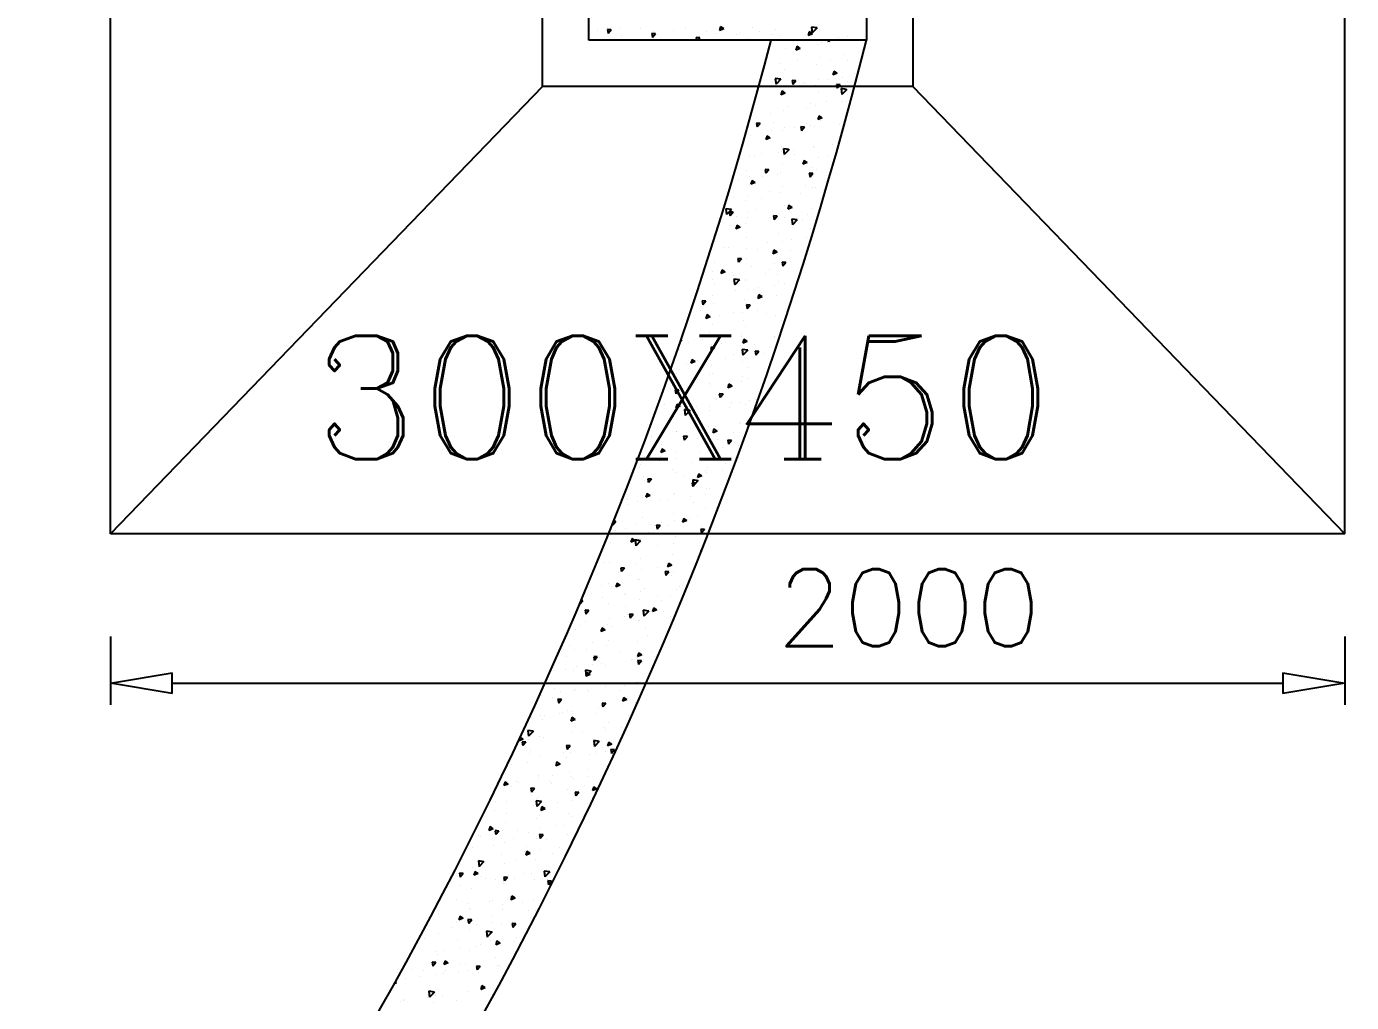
# Model space of a CAD drawing. Header units: millimetres. Extents: x 331487 to 517269, y 198509 to 399936.
# Drawn here: x 441368 to 443515, y 309709 to 311291 of the extents above; entities that cross this region are included whole.
import ezdxf

# ---------------------------------------------------------------- set-up
doc = ezdxf.new("R2010")
doc.units = ezdxf.units.MM
doc.header["$MEASUREMENT"] = 0
doc.layers.add('COLUMN', color=6, linetype='Continuous')
doc.layers.add('FOOTING', color=5, linetype='Continuous')
doc.styles.add('RC', font='romanc.shx', dxfattribs={"height": 200})
doc.styles.add('RO', font='romans.shx', dxfattribs={"height": 125})

# ---------------------------------------------------------------- blocks, each defined once
blk = doc.blocks.new('_ClosedBlank')
at = {"color": 0, "linetype": 'ByBlock', "lineweight": -2}
for p, q in [((-1, 0.167), (0, 0)), ((-1, 0.167), (-1, -0.167)), ((0, 0), (-1, -0.167))]:
    blk.add_line(p, q, dxfattribs=at)

msp = doc.modelspace()

# ---------------------------------------------------------------- linework, layer by layer
at = {"layer": 'COLUMN'}
for p, q in [((442279.3, 311268.5), (442279.3, 311568.5)), ((442729.3, 311568.5), (442729.3, 311268.5)), ((442729.3, 311268.5), (442279.3, 311268.5))]:
    msp.add_line(p, q, dxfattribs=at)
at = {"layer": 'COLUMN', "color": 2, "linetype": 'Continuous'}
for p, q in [((442293, 311283.7), (442293, 311283.7)), ((442309.6, 311288.9), (442309.6, 311288.9)), ((442315.6, 311285.1), (442309.7, 311285.6)), ((442309.7, 311285.6), (442310.8, 311279.3)), ((442315.6, 311285.1), (442310.8, 311279.3)), ((442330.9, 311288.6), (442330.9, 311288.6)), ((442363, 311286.7), (442363, 311286.7)), ((442387.4, 311278.8), (442381.4, 311279.3)), ((442381.4, 311279.3), (442382.5, 311273.1)), ((442387.4, 311278.8), (442382.5, 311273.1)), ((442384.8, 311282.8), (442384.8, 311282.8)), ((442416.4, 311284.4), (442416.4, 311284.4)), ((442435.3, 311289.2), (442435.3, 311289.2)), ((442469.8, 311282.2), (442469.8, 311282.2)), ((442485.9, 311278.6), (442485.9, 311278.6)), ((442492.9, 311290), (442490.9, 311284)), ((442497.9, 311286.7), (442490.9, 311284)), ((442497.9, 311286.7), (442492.9, 311290)), ((442518.8, 311277.4), (442518.8, 311277.4)), ((442523.2, 311279.9), (442523.2, 311279.9)), ((442544.3, 311288.6), (442544.3, 311288.6)), ((442556.7, 311282.4), (442556.7, 311282.4)), ((442576.6, 311277.7), (442576.6, 311277.7)), ((442581.7, 311285.7), (442581.7, 311285.7)), ((442587.9, 311276.9), (442587.9, 311276.9)), ((442636.6, 311282), (442634.6, 311276)), ((442641.6, 311278.6), (442634.6, 311276)), ((442641.6, 311278.6), (442636.6, 311282)), ((442639.3, 311283.9), (442639.3, 311283.9)), ((442640.3, 311289.8), (442641.4, 311280.3)), ((442649.2, 311288.4), (442640.3, 311289.8)), ((442649.2, 311288.4), (442641.4, 311280.3)), ((442332.9, 311275.3), (442332.9, 311275.3)), ((442427.6, 311268.6), (442427.6, 311268.6)), ((442453.1, 311273.1), (442453.9, 311268.5)), ((442459.1, 311272.5), (442453.1, 311273)), ((442459.1, 311272.5), (442455.7, 311268.5)), ((442455.7, 311269.1), (442455.7, 311269.1)), ((442537.4, 311270.5), (442537.4, 311270.5)), ((442591.9, 311267.6), (442591.9, 311267.6)), ((442597.3, 311254.3), (442597.3, 311254.3)), ((442597.7, 311254.6), (442597.7, 311254.6)), ((442617, 311258.7), (442615, 311252.6)), ((442622, 311255.3), (442615, 311252.6)), ((442622, 311255.3), (442617.1, 311258.7)), ((442629.9, 311275.4), (442629.9, 311275.4)), ((442649.7, 311262.1), (442649.7, 311262.1)), ((442655.7, 311264.3), (442655.7, 311264.3)), ((442667.4, 311268.5), (442667.9, 311265.8)), ((442670.2, 311268.5), (442667.9, 311265.8)), ((442683.3, 311273.2), (442683.3, 311273.2)), ((442699.1, 311273.7), (442699.1, 311273.7)), ((442700.2, 311268.5), (442700.2, 311268.5)), ((442617.9, 311237.7), (442617.9, 311237.7)), ((442653.8, 311239.8), (442653.8, 311239.8)), ((442671.3, 311235.5), (442671.3, 311235.5)), ((442691.7, 311244.8), (442691.7, 311244.8)), ((442699, 311235.2), (442699, 311235.2)), ((442716.7, 311248.1), (442716.7, 311248.1)), ((442565.6, 311228.2), (442565.6, 311228.2)), ((442590.7, 311231.5), (442590.7, 311231.5)), ((442596.5, 311221.3), (442596.5, 311221.3)), ((442648.5, 311228.8), (442648.5, 311228.8)), ((442676.7, 311218.4), (442674.7, 311212.4)), ((442681.7, 311215.1), (442674.7, 311212.4)), ((442681.7, 311215.1), (442676.7, 311218.4)), ((442709.8, 311214.7), (442709.8, 311214.7)), ((442564.3, 311192.1), (442564.3, 311192.1)), ((442577, 311200.3), (442577, 311200.3)), ((442581.6, 311206.5), (442582.7, 311197)), ((442590.5, 311205.2), (442581.6, 311206.5)), ((442590.6, 311205.3), (442582.8, 311197.1)), ((442593.2, 311194.7), (442593.2, 311194.7)), ((442614.9, 311202.6), (442608.9, 311203.1)), ((442608.9, 311203.1), (442610, 311196.9)), ((442614.9, 311202.6), (442610, 311196.9)), ((442627.5, 311200.4), (442627.5, 311200.4)), ((442630.3, 311198.1), (442630.3, 311198.1)), ((442647.3, 311195.5), (442647.3, 311195.5)), ((442651.5, 311204.7), (442651.5, 311204.7)), ((442665.4, 311205.4), (442665.4, 311205.4)), ((442686.6, 311196.3), (442680.6, 311196.9)), ((442680.6, 311196.8), (442681.8, 311190.6)), ((442686.6, 311196.3), (442681.8, 311190.6)), ((442683.7, 311195.8), (442683.7, 311195.8)), ((442688.3, 311190), (442689.4, 311180.5)), ((442697.2, 311188.6), (442688.3, 311190)), ((442690.4, 311208.7), (442690.4, 311208.7)), ((442697.8, 311201.9), (442697.8, 311201.9)), ((442592.7, 311186.2), (442590.7, 311180.1)), ((442597.7, 311182.8), (442590.7, 311180.1)), ((442597.7, 311182.8), (442592.7, 311186.2)), ((442595.3, 311188), (442595.3, 311188)), ((442598, 311186.9), (442598, 311186.9)), ((442651.4, 311184.6), (442651.4, 311184.6)), ((442664.1, 311169.2), (442664.1, 311169.2)), ((442697.3, 311188.7), (442689.5, 311180.6)), ((442689.7, 311169.7), (442689.7, 311169.7)), ((442696.5, 311168.6), (442696.5, 311168.6)), ((442704.8, 311182.4), (442704.8, 311182.4)), ((442542.8, 311147.7), (442542.8, 311147.7)), ((442573.1, 311149.7), (442573.1, 311149.7)), ((442594.1, 311154.7), (442594.1, 311154.7)), ((442601.2, 311160.9), (442601.2, 311160.9)), ((442631.4, 311159.7), (442631.4, 311159.7)), ((442639.1, 311165.9), (442639.1, 311165.9)), ((442646, 311162.2), (442646, 311162.2)), ((442557, 311133.7), (442551, 311134.2)), ((442551, 311134.2), (442552.2, 311127.9)), ((442557, 311133.7), (442552.2, 311127.9)), ((442578.6, 311135.8), (442578.6, 311135.8)), ((442597, 311127.7), (442597, 311127.7)), ((442612.8, 311126.5), (442612.8, 311126.5)), ((442622.7, 311127.9), (442623.9, 311121.6)), ((442628.7, 311127.4), (442622.8, 311127.9)), ((442628.7, 311127.4), (442623.9, 311121.6)), ((442632, 311133.5), (442632, 311133.5)), ((442637.8, 311129.8), (442637.8, 311129.8)), ((442644.8, 311128.9), (442644.8, 311128.9)), ((442652.4, 311145.9), (442650.4, 311139.9)), ((442657.4, 311142.6), (442650.4, 311139.9)), ((442657.4, 311142.6), (442652.4, 311145.9)), ((442655.4, 311137.7), (442655.4, 311137.7)), ((442685.3, 311131.3), (442685.3, 311131.3)), ((442538.7, 311117.7), (442538.7, 311117.7)), ((442541.5, 311114.4), (442541.5, 311114.4)), ((442568.4, 311113.7), (442566.4, 311107.6)), ((442573.4, 311110.3), (442566.4, 311107.6)), ((442573.4, 311110.3), (442568.4, 311113.7)), ((442574.9, 311121.5), (442574.9, 311121.5)), ((442592.9, 311121.4), (442592.9, 311121.4)), ((442537.6, 311098.4), (442537.6, 311098.4)), ((442558.7, 311085), (442558.7, 311085)), ((442586.5, 311087), (442586.5, 311087)), ((442591, 311096.1), (442591, 311096.1)), ((442591.7, 311088.1), (442591.7, 311088.1)), ((442594.8, 311092.6), (442595.9, 311083.1)), ((442603.7, 311091.2), (442594.8, 311092.6)), ((442603.8, 311091.3), (442596, 311083.2)), ((442611.5, 311090.3), (442611.5, 311090.3)), ((442612.1, 311082.7), (442612.1, 311082.7)), ((442643.6, 311095.6), (442643.6, 311095.6)), ((442644.4, 311093.9), (442644.4, 311093.9)), ((442674.6, 311098.7), (442674.6, 311098.7)), ((442540.3, 311081.1), (442540.3, 311081.1)), ((442548.6, 311082.1), (442548.6, 311082.1)), ((442592.9, 311068), (442592.9, 311068)), ((442628.1, 311073.4), (442626, 311067.4)), ((442633.1, 311070), (442626.1, 311067.4)), ((442633.1, 311070), (442628.1, 311073.4)), ((442642.4, 311062.3), (442642.4, 311062.3)), ((442651.2, 311078.1), (442651.2, 311078.1)), ((442665.4, 311080.5), (442665.4, 311080.5)), ((442522.3, 311042.6), (442522.3, 311042.6)), ((442534.6, 311058), (442534.6, 311058)), ((442539.1, 311047.8), (442539.1, 311047.8)), ((442544.1, 311041.1), (442542, 311035.1)), ((442549, 311037.8), (442544.1, 311041.1)), ((442560.1, 311047.6), (442560.1, 311047.6)), ((442570.9, 311058.4), (442564.9, 311059)), ((442564.9, 311059), (442566.1, 311052.7)), ((442570.9, 311058.4), (442566.1, 311052.7)), ((442585.2, 311050.9), (442585.2, 311050.9)), ((442590.4, 311054.8), (442590.4, 311054.8)), ((442642.6, 311052.2), (442636.6, 311052.7)), ((442636.6, 311052.7), (442637.8, 311046.4)), ((442642.6, 311052.2), (442637.8, 311046.4)), ((442648.3, 311059.2), (442648.3, 311059.2)), ((442539.2, 311033.9), (442539.2, 311033.9)), ((442549, 311037.8), (442542, 311035.1)), ((442572.8, 311023), (442572.8, 311023)), ((442589.2, 311021.5), (442589.2, 311021.5)), ((442592.6, 311031.6), (442592.6, 311031.6)), ((442622, 311019.8), (442622, 311019.8)), ((442631.1, 311033), (442631.1, 311033)), ((442641.2, 311029), (442641.2, 311029)), ((442646, 311029.4), (442646, 311029.4)), ((442659.9, 311024.8), (442659.9, 311024.8)), ((442514.5, 311013), (442514.5, 311013)), ((442533.8, 311008.2), (442533.8, 311008.2)), ((442537.9, 311014.5), (442537.9, 311014.5)), ((442558.9, 311011.5), (442558.9, 311011.5)), ((442596.7, 311001.1), (442596.7, 311001.1)), ((442603.7, 311000.9), (442601.7, 310994.8)), ((442608.7, 310997.5), (442601.7, 310994.8)), ((442608.7, 310997.5), (442603.7, 311000.9)), ((442655.1, 311011.1), (442655.1, 311011.1)), ((442498.2, 310996.5), (442498.2, 310996.5)), ((442501.4, 310995.2), (442502.5, 310985.7)), ((442510.3, 310993.8), (442501.4, 310995.2)), ((442510.3, 310993.9), (442502.6, 310985.8)), ((442507, 310990), (442508.2, 310983.7)), ((442513, 310989.5), (442507.1, 310990)), ((442513, 310989.5), (442508.2, 310983.8)), ((442519.3, 310983), (442519.3, 310983)), ((442536.7, 310981.2), (442536.7, 310981.2)), ((442538.4, 310991.1), (442538.4, 310991.1)), ((442551.6, 310994.2), (442551.6, 310994.2)), ((442572.7, 310980.8), (442572.7, 310980.8)), ((442584.8, 310983.2), (442578.8, 310983.7)), ((442578.8, 310983.7), (442579.9, 310977.5)), ((442584.8, 310983.2), (442579.9, 310977.5)), ((442588, 310988.3), (442588, 310988.3)), ((442595.7, 310980.3), (442595.7, 310980.3)), ((442605, 310992), (442605, 310992)), ((442608.1, 310978.6), (442609.2, 310969.1)), ((442617, 310977.2), (442608.1, 310978.6)), ((442617.1, 310977.3), (442609.3, 310969.2)), ((442626.1, 310978.5), (442626.1, 310978.5)), ((442633.6, 310985.3), (442633.6, 310985.3)), ((442640, 310995.7), (442640, 310995.7)), ((442507.5, 310968.7), (442507.5, 310968.7)), ((442519.7, 310968.6), (442517.7, 310962.6)), ((442524.7, 310965.3), (442517.7, 310962.6)), ((442524.7, 310965.3), (442519.7, 310968.6)), ((442532.6, 310972), (442532.6, 310972)), ((442586.8, 310955), (442586.8, 310955)), ((442638.7, 310962.5), (442638.7, 310962.5)), ((442484.9, 310941.5), (442484.9, 310941.5)), ((442506.3, 310932.6), (442506.3, 310932.6)), ((442535.5, 310947.9), (442535.5, 310947.9)), ((442569.4, 310940.9), (442569.4, 310940.9)), ((442592.6, 310941.4), (442592.6, 310941.4)), ((442607.3, 310945.9), (442607.3, 310945.9)), ((442632.3, 310949.2), (442632.3, 310949.2)), ((442476, 310921.4), (442476, 310921.4)), ((442481.2, 310929.3), (442481.2, 310929.3)), ((442499.8, 310931.9), (442499.8, 310931.9)), ((442526.9, 310914.3), (442520.9, 310914.8)), ((442520.9, 310914.8), (442522.1, 310908.5)), ((442526.9, 310914.3), (442522.1, 310908.5)), ((442534.2, 310914.6), (442534.2, 310914.6)), ((442534.3, 310931.4), (442534.3, 310931.4)), ((442553.2, 310929.7), (442553.2, 310929.7)), ((442579.4, 310928.4), (442577.4, 310922.3)), ((442584.4, 310925), (442577.4, 310922.3)), ((442584.4, 310925), (442579.4, 310928.4)), ((442585.6, 310921.7), (442585.6, 310921.7)), ((442606.6, 310927.4), (442606.6, 310927.4)), ((442479.9, 310893.1), (442479.9, 310893.1)), ((442483.7, 310908.2), (442483.7, 310908.2)), ((442495.4, 310896.1), (442493.4, 310890.1)), ((442500.4, 310892.8), (442493.4, 310890.1)), ((442500.4, 310892.8), (442495.4, 310896.1)), ((442512.2, 310892.3), (442512.2, 310892.3)), ((442543.1, 310901.4), (442543.1, 310901.4)), ((442565.6, 310890), (442565.6, 310890)), ((442572.5, 310896.4), (442572.5, 310896.4)), ((442581, 310906.4), (442581, 310906.4)), ((442592.6, 310908.5), (442593.8, 310902.2)), ((442598.6, 310908), (442592.7, 310908.5)), ((442598.6, 310908), (442593.8, 310902.3)), ((442606, 310909.7), (442606, 310909.7)), ((442479.9, 310881.1), (442479.9, 310881.1)), ((442482.5, 310874.9), (442482.5, 310874.9)), ((442514.2, 310886.4), (442514.2, 310886.4)), ((442514.6, 310881.2), (442515.7, 310871.7)), ((442523.5, 310879.8), (442514.6, 310881.2)), ((442523.6, 310879.9), (442515.8, 310871.8)), ((442533, 310881.3), (442533, 310881.3)), ((442533.3, 310878.8), (442533.3, 310878.8)), ((442579.7, 310870.3), (442579.7, 310870.3)), ((442584.4, 310888.4), (442584.4, 310888.4)), ((442586.7, 310876.6), (442586.7, 310876.6)), ((442596.4, 310874.5), (442596.4, 310874.5)), ((442619, 310887.8), (442619, 310887.8)), ((442453.6, 310853.7), (442453.6, 310853.7)), ((442479.8, 310854.4), (442479.8, 310854.4)), ((442516.8, 310862), (442516.8, 310862)), ((442531.8, 310848.1), (442531.8, 310848.1)), ((442538.1, 310864.4), (442538.1, 310864.4)), ((442555.1, 310855.9), (442553.1, 310849.8)), ((442560.1, 310852.5), (442553.1, 310849.8)), ((442554.7, 310867), (442554.7, 310867)), ((442560.1, 310852.5), (442555.1, 310855.9)), ((442583.2, 310855.1), (442583.2, 310855.1)), ((442460.5, 310830), (442460.5, 310830)), ((442469.1, 310845.3), (442463.1, 310845.9)), ((442463.1, 310845.8), (442464.2, 310839.6)), ((442469.1, 310845.3), (442464.2, 310839.6)), ((442481.3, 310841.7), (442481.3, 310841.7)), ((442513.8, 310827.7), (442513.8, 310827.7)), ((442528.4, 310827.5), (442528.4, 310827.5)), ((442540.8, 310839.1), (442534.8, 310839.6)), ((442534.8, 310839.6), (442536, 310833.3)), ((442540.8, 310839.1), (442536, 310833.3)), ((442553.4, 310830.8), (442553.4, 310830.8)), ((442567.2, 310825.5), (442567.2, 310825.5)), ((442471.1, 310823.6), (442469, 310817.6)), ((442476, 310820.2), (442469, 310817.6)), ((442476, 310820.2), (442471.1, 310823.6)), ((442480.1, 310808.4), (442480.1, 310808.4)), ((442490.5, 310822.6), (442490.5, 310822.6)), ((442530.6, 310814.8), (442530.6, 310814.8)), ((442534, 310804.8), (442534, 310804.8)), ((442581.9, 310821.8), (442581.9, 310821.8)), ((442592.3, 310814.8), (442592.3, 310814.8)), ((442429.3, 310782.5), (442428.6, 310782.6)), ((442430.1, 310782.5), (442429.3, 310781.7)), ((442430, 310782.4), (442429.3, 310782.5)), ((442464.2, 310783.1), (442464.2, 310783.1)), ((442472.9, 310790.3), (442472.9, 310790.3)), ((442475.7, 310794.8), (442475.7, 310794.8)), ((442502.1, 310788.1), (442502.1, 310788.1)), ((442526.3, 310788.1), (442526.3, 310788.1)), ((442527.1, 310791.4), (442527.1, 310791.4)), ((442530.7, 310783.3), (442528.7, 310777.3)), ((442535.7, 310780), (442530.8, 310783.3)), ((442579.6, 310785.8), (442579.6, 310785.8)), ((442580.7, 310788.5), (442580.7, 310788.5)), ((442590.2, 310799.7), (442590.2, 310799.7)), ((442426.9, 310767.6), (442426.9, 310767.6)), ((442429.3, 310781.7), (442427.7, 310779.9)), ((442440.6, 310779.2), (442440.6, 310779.2)), ((442476.9, 310770.6), (442478.1, 310764.4)), ((442482.9, 310770.1), (442477, 310770.6)), ((442482.9, 310770.1), (442478.1, 310764.4)), ((442478.9, 310775.1), (442478.9, 310775.1)), ((442494, 310776.9), (442494, 310776.9)), ((442527.9, 310767.2), (442529, 310757.7)), ((442536.8, 310765.9), (442527.9, 310767.2)), ((442535.7, 310780), (442528.7, 310777.3)), ((442536.9, 310766), (442529.1, 310757.8)), ((442529.4, 310781.5), (442529.4, 310781.5)), ((442547.3, 310774.7), (442547.3, 310774.7)), ((442554.7, 310763.8), (442548.7, 310764.4)), ((442548.7, 310764.4), (442549.8, 310758.1)), ((442554.7, 310763.8), (442549.8, 310758.1)), ((442572.2, 310769.8), (442572.2, 310769.8)), ((442437.9, 310743.7), (442437.9, 310743.7)), ((442446.7, 310751.1), (442444.7, 310745)), ((442451.7, 310747.7), (442444.7, 310745)), ((442451.7, 310747.7), (442446.7, 310751.1)), ((442455.6, 310749.8), (442455.6, 310749.8)), ((442475.8, 310748.7), (442475.8, 310748.7)), ((442477.7, 310741.8), (442477.7, 310741.8)), ((442500.8, 310752), (442500.8, 310752)), ((442513.9, 310759.8), (442513.9, 310759.8)), ((442528.2, 310748.2), (442528.2, 310748.2)), ((442563.9, 310760.3), (442563.9, 310760.3)), ((442421.1, 310728.1), (442421.1, 310728.1)), ((442421.2, 310717.8), (442421.2, 310717.8)), ((442425.7, 310734.3), (442425.7, 310734.3)), ((442474.5, 310725.8), (442474.5, 310725.8)), ((442479.5, 310727.8), (442479.5, 310727.8)), ((442527.9, 310723.6), (442527.9, 310723.6)), ((442537.6, 310720.8), (442537.6, 310720.8)), ((442537.8, 310737.8), (442537.8, 310737.8)), ((442411.6, 310704.2), (442411.6, 310704.2)), ((442425.1, 310701.2), (442419.1, 310701.7)), ((442419.1, 310701.7), (442420.3, 310695.4)), ((442425.1, 310701.2), (442420.3, 310695.4)), ((442424.5, 310701), (442424.5, 310701)), ((442449.4, 310709.2), (442449.4, 310709.2)), ((442474.5, 310712.5), (442474.5, 310712.5)), ((442476.4, 310708.5), (442476.4, 310708.5)), ((442506.4, 310710.8), (442504.4, 310704.8)), ((442511.4, 310707.5), (442504.4, 310704.8)), ((442511.4, 310707.5), (442506.4, 310710.8)), ((442526.9, 310714.9), (442526.9, 310714.9)), ((442401.2, 310677.2), (442401.2, 310677.2)), ((442422.4, 310678.6), (442420.4, 310672.5)), ((442427.4, 310675.2), (442420.4, 310672.5)), ((442427.4, 310675.2), (442422.4, 310678.6)), ((442433.5, 310688.4), (442433.5, 310688.4)), ((442454.6, 310675), (442454.6, 310675)), ((442475.2, 310675.2), (442475.2, 310675.2)), ((442486.9, 310686.2), (442486.9, 310686.2)), ((442496.8, 310694.9), (442490.8, 310695.4)), ((442490.8, 310695.4), (442492, 310689.1)), ((442496.8, 310694.9), (442492, 310689.1)), ((442511.3, 310681.4), (442511.3, 310681.4)), ((442525.7, 310681.6), (442525.7, 310681.6)), ((442533.7, 310678.1), (442533.7, 310678.1)), ((442540.3, 310683.9), (442540.3, 310683.9)), ((442549.2, 310686.4), (442549.2, 310686.4)), ((442417.1, 310658.1), (442417.1, 310658.1)), ((442423.1, 310669.8), (442423.1, 310669.8)), ((442423.3, 310667.7), (442423.3, 310667.7)), ((442434.4, 310669.8), (442435.5, 310660.3)), ((442443.3, 310668.4), (442434.4, 310669.8)), ((442443.4, 310668.5), (442435.6, 310660.4)), ((442448.2, 310673.1), (442448.2, 310673.1)), ((442475.4, 310668.1), (442475.4, 310668.1)), ((442508, 310672.7), (442508, 310672.7)), ((442541.1, 310653.3), (442541.3, 310651.5)), ((442541.9, 310653.1), (442541.1, 310653.3)), ((442421.9, 310633.6), (442421.9, 310633.6)), ((442422.1, 310634.4), (442422.1, 310634.4)), ((442474, 310641.9), (442474, 310641.9)), ((442482.1, 310638.3), (442480.1, 310632.3)), ((442487.1, 310635), (442480.1, 310632.3)), ((442487.1, 310635), (442482.1, 310638.3)), ((442485, 310642), (442485, 310642)), ((442513.6, 310633.1), (442513.6, 310633.1)), ((442522.9, 310646.9), (442522.9, 310646.9)), ((442524.5, 310648.3), (442524.5, 310648.3)), ((442381.7, 310626.1), (442381.7, 310626.1)), ((442396.8, 310630.3), (442396.8, 310630.3)), ((442396.9, 310613.1), (442396.9, 310613.1)), ((442439, 310626), (442433, 310626.5)), ((442433, 310626.5), (442434.1, 310620.2)), ((442439, 310626), (442434.1, 310620.2)), ((442435.1, 310623.9), (442435.1, 310623.9)), ((442455.3, 310623.1), (442455.3, 310623.1)), ((442488.5, 310621.6), (442488.5, 310621.6)), ((442510.7, 310619.7), (442504.7, 310620.2)), ((442504.7, 310620.2), (442505.9, 310613.9)), ((442510.7, 310619.7), (442505.9, 310613.9)), ((442521.6, 310610.8), (442521.6, 310610.8)), ((442523.3, 310615), (442523.3, 310615)), ((442369.5, 310594.1), (442369.5, 310594.1)), ((442370.5, 310590.9), (442370.5, 310590.9)), ((442395.6, 310594.2), (442395.6, 310594.2)), ((442398.1, 310606.1), (442396, 310600)), ((442403, 310602.7), (442396, 310600)), ((442403, 310602.7), (442398.1, 310606.1)), ((442420.8, 310601.1), (442420.8, 310601.1)), ((442420.9, 310591.2), (442420.9, 310591.2)), ((442458.7, 310602.5), (442458.7, 310602.5)), ((442472.8, 310608.6), (442472.8, 310608.6)), ((442479.2, 310601.2), (442479.2, 310601.2)), ((442496.6, 310607.5), (442496.6, 310607.5)), ((442361.8, 310575.3), (442361.8, 310575.3)), ((442362.6, 310581.2), (442362.6, 310581.2)), ((442394.1, 310586.5), (442394.1, 310586.5)), ((442415.2, 310573.1), (442415.2, 310573.1)), ((442419.6, 310567.8), (442419.6, 310567.8)), ((442447.5, 310584.2), (442447.5, 310584.2)), ((442468.6, 310570.8), (442468.6, 310570.8)), ((442470.3, 310568.1), (442470.3, 310568.1)), ((442471.6, 310575.3), (442471.6, 310575.3)), ((442495.3, 310571.4), (442495.3, 310571.4)), ((442500.9, 310582), (442500.9, 310582)), ((442368.3, 310560.8), (442368.3, 310560.8)), ((442369.2, 310554.8), (442369.2, 310554.8)), ((442381.1, 310557), (442375.1, 310557.5)), ((442375.1, 310557.5), (442376.3, 310551.3)), ((442381.1, 310557), (442376.3, 310551.3)), ((442432.4, 310563.1), (442432.4, 310563.1)), ((442452.8, 310550.7), (442446.8, 310551.3)), ((442446.8, 310551.2), (442448, 310545)), ((442447.7, 310555.9), (442448.8, 310546.4)), ((442456.6, 310554.5), (442447.7, 310555.9)), ((442452.8, 310550.7), (442448, 310545)), ((442456.7, 310554.6), (442448.9, 310546.5)), ((442457.8, 310565.8), (442455.7, 310559.8)), ((442462.7, 310562.4), (442455.7, 310559.8)), ((442462.7, 310562.4), (442457.8, 310565.8)), ((442342.4, 310524.2), (442342.4, 310524.2)), ((442367.1, 310527.5), (442367.1, 310527.5)), ((442373.7, 310533.5), (442371.7, 310527.5)), ((442378.7, 310530.2), (442371.7, 310527.5)), ((442378.7, 310530.2), (442373.7, 310533.5)), ((442416.8, 310531.5), (442416.8, 310531.5)), ((442418.4, 310534.5), (442418.4, 310534.5)), ((442444, 310528.6), (442444, 310528.6)), ((442469, 310531.9), (442469, 310531.9)), ((442470.4, 310542), (442470.4, 310542)), ((442475.1, 310541.5), (442475.1, 310541.5)), ((442342.9, 310515.3), (442342.9, 310515.3)), ((442358.5, 310521.5), (442358.5, 310521.5)), ((442395.7, 310522), (442395.7, 310522)), ((442406.1, 310523.6), (442406.1, 310523.6)), ((442449.1, 310519.7), (442449.1, 310519.7)), ((442469.1, 310508.8), (442469.1, 310508.8)), ((442318, 310484.6), (442318.4, 310482.3)), ((442323.2, 310488.1), (442318.4, 310482.3)), ((442323.2, 310488.1), (442319.5, 310488.4)), ((442354.8, 310484.6), (442354.8, 310484.6)), ((442365.9, 310494.2), (442365.9, 310494.2)), ((442379.8, 310484.2), (442379.8, 310484.2)), ((442395, 310481.8), (442389, 310482.3)), ((442389, 310482.3), (442390.2, 310476)), ((442395, 310481.8), (442390.2, 310476)), ((442396.6, 310486.5), (442396.6, 310486.5)), ((442408.1, 310482.3), (442408.1, 310482.3)), ((442417.2, 310501.3), (442417.2, 310501.3)), ((442417.7, 310489.2), (442417.7, 310489.2)), ((442433.4, 310493.3), (442431.4, 310487.2)), ((442438.4, 310489.9), (442431.4, 310487.2)), ((442438.4, 310489.9), (442433.4, 310493.3)), ((442442.7, 310492.5), (442442.7, 310492.5)), ((442455, 310496.5), (442455, 310496.5)), ((442316.6, 310475.9), (442316.6, 310475.9)), ((442322.5, 310473.4), (442322.5, 310473.4)), ((442338.3, 310476.5), (442338.3, 310476.5)), ((442349.4, 310461), (442347.4, 310455)), ((442354.4, 310457.7), (442349.4, 310461)), ((442364.6, 310460.9), (442364.6, 310460.9)), ((442375.8, 310471.1), (442375.8, 310471.1)), ((442416, 310468), (442416, 310468)), ((442420.6, 310464.5), (442420.6, 310464.5)), ((442429.2, 310468.9), (442429.2, 310468.9)), ((442466.7, 310475.5), (442460.7, 310476)), ((442460.7, 310476), (442461.9, 310469.8)), ((442461.5, 310480), (442461.5, 310480)), ((442466.7, 310475.5), (442461.9, 310469.8)), ((442467.9, 310475.5), (442467.9, 310475.5)), ((442304, 310444.5), (442304, 310444.5)), ((442314.1, 310454.5), (442314.1, 310454.5)), ((442354.4, 310457.7), (442347.4, 310455)), ((442353.5, 310444.7), (442353.5, 310444.7)), ((442354.2, 310458.5), (442355.3, 310449)), ((442363.1, 310457.1), (442354.2, 310458.4)), ((442363.2, 310457.2), (442355.4, 310449.1)), ((442362.3, 310454.5), (442362.3, 310454.5)), ((442391.4, 310449.7), (442391.4, 310449.7)), ((442416.4, 310453), (442416.4, 310453)), ((442460.9, 310441.9), (442461.2, 310439.3)), ((442462.2, 310441.7), (442460.9, 310441.9)), ((442303, 310422.3), (442303, 310422.3)), ((442312.9, 310421.2), (442312.9, 310421.2)), ((442356.4, 310420), (442356.4, 310420)), ((442363.4, 310427.6), (442363.4, 310427.6)), ((442409.1, 310420.8), (442407.1, 310414.7)), ((442414.1, 310417.4), (442407.1, 310414.7)), ((442414.1, 310417.4), (442409.1, 310420.8)), ((442409.8, 310417.8), (442409.8, 310417.8)), ((442414.8, 310434.7), (442414.8, 310434.7)), ((442453.2, 310421.9), (442453.2, 310421.9)), ((442327.2, 310405.3), (442327.2, 310405.3)), ((442337.1, 310412.8), (442331.1, 310413.4)), ((442331.1, 310413.4), (442332.3, 310407.1)), ((442337.1, 310412.8), (442332.3, 310407.1)), ((442365, 310410.3), (442365, 310410.3)), ((442390.1, 310413.6), (442390.1, 310413.6)), ((442408.9, 310406.6), (442402.9, 310407.1)), ((442402.9, 310407.1), (442404, 310400.8)), ((442408.9, 310406.6), (442404, 310400.8)), ((442413.6, 310401.4), (442413.6, 310401.4)), ((442416.5, 310404.9), (442416.5, 310404.9)), ((442299.8, 310384.8), (442299.8, 310384.8)), ((442311.7, 310387.9), (442311.7, 310387.9)), ((442315.4, 310382.6), (442315.4, 310382.6)), ((442325.1, 310388.5), (442323, 310382.5)), ((442330, 310385.2), (442323, 310382.5)), ((442330, 310385.2), (442325.1, 310388.5)), ((442358.2, 310394.9), (442358.2, 310394.9)), ((442362.2, 310394.4), (442362.2, 310394.4)), ((442363.8, 310374.1), (442363.8, 310374.1)), ((442368.8, 310380.4), (442368.8, 310380.4)), ((442422.2, 310378.1), (442422.2, 310378.1)), ((442426.9, 310382.5), (442426.9, 310382.5)), ((442269.7, 310359.8), (442264.2, 310354)), ((442269.6, 310359.7), (442266.8, 310360.1)), ((442283.1, 310371.5), (442283.1, 310371.5)), ((442300.9, 310365.9), (442300.9, 310365.9)), ((442310.5, 310354.7), (442310.5, 310354.7)), ((442336.5, 310369.2), (442336.5, 310369.2)), ((442338.7, 310370.9), (442338.7, 310370.9)), ((442361, 310361.1), (442361, 310361.1)), ((442389.9, 310366.9), (442389.9, 310366.9)), ((442396.4, 310359.9), (442396.4, 310359.9)), ((442412.3, 310368.1), (442412.3, 310368.1)), ((442279.3, 310343.9), (442273.3, 310344.4)), ((442273.3, 310344.4), (442274.4, 310338.1)), ((442279.3, 310343.9), (442274.5, 310338.2)), ((442279.7, 310339.8), (442279.7, 310339.8)), ((442312.4, 310331.4), (442312.4, 310331.4)), ((442337.5, 310334.7), (442337.5, 310334.7)), ((442338, 310349.8), (442338, 310349.8)), ((442351, 310337.6), (442345, 310338.1)), ((442345, 310338.1), (442346.2, 310331.9)), ((442351, 310337.6), (442346.2, 310331.9)), ((442367.5, 310344.5), (442368.6, 310335)), ((442376.4, 310343.1), (442367.5, 310344.5)), ((442376.4, 310343.2), (442368.7, 310335.1)), ((442384.8, 310348.2), (442382.7, 310342.2)), ((442389.7, 310344.9), (442382.7, 310342.2)), ((442389.7, 310344.9), (442384.8, 310348.3)), ((442400.6, 310343), (442400.6, 310343)), ((442411.1, 310334.8), (442411.1, 310334.8)), ((442417.4, 310331.8), (442416.7, 310331.9)), ((442416.7, 310331.9), (442417, 310330.7)), ((442257.3, 310313.9), (442257.3, 310313.9)), ((442263.6, 310320.4), (442263.6, 310320.4)), ((442274.6, 310326.4), (442274.6, 310326.4)), ((442300.7, 310316), (442298.7, 310310)), ((442305.7, 310312.6), (442298.7, 310310)), ((442305.7, 310312.6), (442300.7, 310316)), ((442303.7, 310317.9), (442303.7, 310317.9)), ((442309.3, 310321.4), (442309.3, 310321.4)), ((442317, 310318.1), (442317, 310318.1)), ((442359.8, 310327.8), (442359.8, 310327.8)), ((442362, 310327.9), (442362, 310327.9)), ((442370.4, 310315.8), (442370.4, 310315.8)), ((442245.4, 310307.9), (442245.4, 310307.9)), ((442286.1, 310292), (442286.1, 310292)), ((442308, 310288.1), (442308, 310288.1)), ((442311.2, 310295.3), (442311.2, 310295.3)), ((442358.6, 310294.5), (442358.6, 310294.5)), ((442374.3, 310303.6), (442374.3, 310303.6)), ((442243.7, 310269.5), (442243.7, 310269.5)), ((442248.3, 310287), (442248.3, 310287)), ((442256.1, 310280.6), (442256.1, 310280.6)), ((442276, 310280.7), (442276, 310280.7)), ((442293.1, 310268.7), (442287.2, 310269.2)), ((442287.2, 310269.2), (442288.3, 310262.9)), ((442293.1, 310268.7), (442288.3, 310262.9)), ((442297.1, 310267.3), (442297.1, 310267.3)), ((442329.4, 310278.4), (442329.4, 310278.4)), ((442357.9, 310268.2), (442357.9, 310268.2)), ((442360.4, 310275.7), (442358.4, 310269.7)), ((442365.4, 310272.4), (442358.4, 310269.7)), ((442365.4, 310272.4), (442360.4, 310275.7)), ((442382.8, 310276.2), (442382.8, 310276.2)), ((442385.9, 310269.1), (442385.9, 310269.1)), ((442221.9, 310247.5), (442221.9, 310247.5)), ((442241.2, 310248.2), (442241.2, 310248.2)), ((442254.9, 310247.3), (442254.9, 310247.3)), ((442259.8, 310252.5), (442259.8, 310252.5)), ((442274, 310247.1), (442275.1, 310237.6)), ((442282.9, 310245.7), (442274, 310247.1)), ((442283, 310245.8), (442275.2, 310237.7)), ((442284.9, 310255.8), (442284.9, 310255.8)), ((442299.5, 310258.2), (442299.5, 310258.2)), ((442306.8, 310254.8), (442306.8, 310254.8)), ((442348, 310264.1), (442348, 310264.1)), ((442350.5, 310265), (442350.5, 310265)), ((442357.3, 310261.2), (442357.3, 310261.2)), ((442364.9, 310262.4), (442358.9, 310262.9)), ((442358.9, 310262.9), (442360.1, 310256.7)), ((442364.9, 310262.4), (442360.1, 310256.7)), ((442276.4, 310243.5), (442274.4, 310237.4)), ((442281.4, 310240.1), (442274.4, 310237.4)), ((442281.4, 310240.1), (442276.4, 310243.5)), ((442321.7, 310224.7), (442321.7, 310224.7)), ((442356.1, 310227.9), (442356.1, 310227.9)), ((442359.6, 310229.7), (442359.6, 310229.7)), ((442202.3, 310207), (442202.3, 310207)), ((442221.1, 310203.2), (442221.1, 310203.2)), ((442224.3, 310218.4), (442224.3, 310218.4)), ((442233.5, 310213.1), (442233.5, 310213.1)), ((442253.7, 310214), (442253.7, 310214)), ((442258.5, 310216.4), (442258.5, 310216.4)), ((442277.6, 310216.2), (442277.6, 310216.2)), ((442279.4, 310213.2), (442279.4, 310213.2)), ((442305.6, 310221.5), (442305.6, 310221.5)), ((442331, 310213.9), (442331, 310213.9)), ((442336.1, 310203.2), (442334.1, 310197.2)), ((442341.1, 310199.9), (442336.1, 310203.2)), ((442337.7, 310223.2), (442337.7, 310223.2)), ((442235.3, 310199.7), (442229.3, 310200.3)), ((442229.3, 310200.3), (442230.5, 310194)), ((442235.3, 310199.7), (442230.5, 310194)), ((442245.1, 310181.2), (442245.1, 310181.2)), ((442252.5, 310180.7), (442252.5, 310180.7)), ((442295.4, 310185.3), (442295.4, 310185.3)), ((442307, 310193.5), (442301, 310194)), ((442301, 310194), (442302.2, 310187.7)), ((442307, 310193.5), (442302.2, 310187.7)), ((442303.4, 310191.3), (442303.4, 310191.3)), ((442304.4, 310188.2), (442304.4, 310188.2)), ((442333.3, 310190.2), (442333.3, 310190.2)), ((442341.1, 310199.9), (442334.1, 310197.2)), ((442354.9, 310194.6), (442354.9, 310194.6)), ((442186.7, 310171.2), (442186.7, 310171.2)), ((442201.1, 310173.7), (442201.1, 310173.7)), ((442204.4, 310167.6), (442204.4, 310167.6)), ((442207.2, 310173.6), (442207.2, 310173.6)), ((442232.2, 310176.9), (442232.2, 310176.9)), ((442236.7, 310178.8), (442236.7, 310178.8)), ((442252.1, 310171), (442250, 310164.9)), ((442257.1, 310167.6), (442250.1, 310164.9)), ((442257.1, 310167.6), (442252.1, 310171)), ((442257.7, 310165.3), (442257.7, 310165.3)), ((442290, 310176.5), (442290, 310176.5)), ((442311.1, 310163.1), (442311.1, 310163.1)), ((442343.4, 310174.3), (442343.4, 310174.3)), ((442173, 310135.4), (442168.2, 310138.6)), ((442180.5, 310149.7), (442181.6, 310140.2)), ((442189.4, 310148.3), (442180.5, 310149.7)), ((442189.5, 310148.4), (442181.7, 310140.3)), ((442199.9, 310140.4), (442199.9, 310140.4)), ((442251.2, 310147.4), (442251.2, 310147.4)), ((442269.1, 310145.8), (442269.1, 310145.8)), ((442303.2, 310154.9), (442303.2, 310154.9)), ((442307, 310150.8), (442307, 310150.8)), ((442332, 310154.1), (442332, 310154.1)), ((442167.7, 310137.6), (442166, 310132.7)), ((442173, 310135.4), (442166, 310132.7)), ((442177.4, 310130.8), (442171.5, 310131.3)), ((442171.5, 310131.3), (442172.6, 310125)), ((442177.4, 310130.8), (442172.6, 310125)), ((442180.9, 310134.2), (442180.9, 310134.2)), ((442184.9, 310116.5), (442184.9, 310116.5)), ((442205.9, 310137.5), (442205.9, 310137.5)), ((442240.9, 310121.6), (442240.9, 310121.6)), ((442249.2, 310124.5), (442243.2, 310125)), ((442243.2, 310125), (442244.3, 310118.8)), ((442249.2, 310124.5), (442244.4, 310118.8)), ((442287.2, 310133.1), (442288.4, 310123.6)), ((442296.1, 310131.7), (442287.2, 310133.1)), ((442296.2, 310131.8), (442288.4, 310123.7)), ((442299.3, 310131.6), (442299.3, 310131.6)), ((442302, 310121.6), (442302, 310121.6)), ((442311.8, 310130.7), (442309.7, 310124.7)), ((442316.7, 310127.4), (442309.7, 310124.7)), ((442316.7, 310127.4), (442311.8, 310130.7)), ((442320.9, 310118.2), (442314.9, 310118.8)), ((442314.9, 310118.8), (442316.1, 310112.5)), ((442320.9, 310118.2), (442316.1, 310112.5)), ((442154.6, 310094.8), (442154.6, 310094.8)), ((442179.6, 310098.1), (442179.6, 310098.1)), ((442182.6, 310111.6), (442182.6, 310111.6)), ((442198.7, 310107.1), (442198.7, 310107.1)), ((442227.7, 310098.5), (442225.7, 310092.4)), ((442232.7, 310095.1), (442225.7, 310092.4)), ((442232.7, 310095.1), (442227.7, 310098.5)), ((442238.3, 310114.2), (442238.3, 310114.2)), ((442242.8, 310106.4), (442242.8, 310106.4)), ((442250, 310114.1), (442250, 310114.1)), ((442280.7, 310111.4), (442280.7, 310111.4)), ((442291.7, 310112), (442291.7, 310112)), ((442305.7, 310114.7), (442305.7, 310114.7)), ((442143.9, 310079.1), (442143.9, 310079.1)), ((442197.3, 310076.8), (442197.3, 310076.8)), ((442197.5, 310073.8), (442197.5, 310073.8)), ((442220.8, 310076.6), (442220.8, 310076.6)), ((442248.8, 310080.8), (442248.8, 310080.8)), ((442250.7, 310074.6), (442250.7, 310074.6)), ((442279.1, 310086.6), (442279.1, 310086.6)), ((442279.4, 310075.2), (442279.4, 310075.2)), ((442300.8, 310088.3), (442300.8, 310088.3)), ((442143.7, 310066.2), (442141.7, 310060.2)), ((442148.7, 310062.8), (442141.7, 310060.2)), ((442148.7, 310062.8), (442143.7, 310066.2)), ((442147, 310067.4), (442147, 310067.4)), ((442153.3, 310058.6), (442153.3, 310058.6)), ((442162.5, 310066.6), (442162.5, 310066.6)), ((442165, 310065.7), (442165, 310065.7)), ((442191.3, 310055.6), (442185.3, 310056.1)), ((442185.3, 310056.1), (442186.5, 310049.8)), ((442191.3, 310055.6), (442186.5, 310049.8)), ((442216.5, 310066.9), (442216.5, 310066.9)), ((442218.4, 310063.4), (442218.4, 310063.4)), ((442244.8, 310054.6), (442244.8, 310054.6)), ((442254.3, 310071.9), (442254.3, 310071.9)), ((442271.8, 310061.1), (442271.8, 310061.1)), ((442287.4, 310058.2), (442285.4, 310052.1)), ((442292.4, 310054.8), (442285.4, 310052.1)), ((442292.4, 310054.8), (442287.4, 310058.2)), ((442128.1, 310034.6), (442128.1, 310034.6)), ((442145.7, 310034.1), (442145.7, 310034.1)), ((442186.4, 310044.6), (442186.4, 310044.6)), ((442193.8, 310035.7), (442194.9, 310026.2)), ((442202.7, 310034.3), (442193.8, 310035.7)), ((442202.8, 310034.4), (442195, 310026.3)), ((442196.3, 310040.5), (442196.3, 310040.5)), ((442228, 310032.5), (442228, 310032.5)), ((442247.6, 310047.6), (442247.6, 310047.6)), ((442253.1, 310035.8), (442253.1, 310035.8)), ((442263, 310049.3), (442257.1, 310049.8)), ((442257.1, 310049.8), (442258.2, 310043.5)), ((442263, 310049.3), (442258.2, 310043.6)), ((442127, 310019.2), (442127, 310019.2)), ((442145.5, 310014.6), (442145.5, 310014.6)), ((442190.2, 310027.5), (442190.2, 310027.5)), ((442198.9, 310012.3), (442198.9, 310012.3)), ((442203.4, 310025.9), (442201.4, 310019.9)), ((442208.4, 310022.6), (442201.4, 310019.9)), ((442208.4, 310022.6), (442203.4, 310025.9)), ((442246.4, 310014.3), (442246.4, 310014.3)), ((442252.3, 310010), (442252.3, 310010)), ((442119.4, 309993.7), (442117.4, 309987.6)), ((442124.4, 309990.3), (442117.4, 309987.6)), ((442124.4, 309990.3), (442119.4, 309993.7)), ((442144.5, 310000.8), (442144.5, 310000.8)), ((442163.9, 309988), (442163.9, 309988)), ((442195, 310007.2), (442195, 310007.2)), ((442201.7, 309993), (442201.7, 309993)), ((442226.8, 309996.3), (442226.8, 309996.3)), ((442240.6, 309994.9), (442240.6, 309994.9)), ((442100.7, 309979.7), (442100.7, 309979.7)), ((442104.5, 309977.2), (442104.5, 309977.2)), ((442124, 309974.9), (442124, 309974.9)), ((442133.5, 309986.6), (442127.5, 309987.2)), ((442127.5, 309987.1), (442128.6, 309980.9)), ((442133.5, 309986.6), (442128.7, 309980.9)), ((442143.3, 309967.5), (442143.3, 309967.5)), ((442157.9, 309974.9), (442157.9, 309974.9)), ((442182.3, 309984.9), (442182.3, 309984.9)), ((442193.8, 309973.9), (442193.8, 309973.9)), ((442205.2, 309980.4), (442199.2, 309980.9)), ((442199.2, 309980.9), (442200.4, 309974.6)), ((442205.2, 309980.4), (442200.4, 309974.6)), ((442211.3, 309972.7), (442211.3, 309972.7)), ((442245.2, 309981), (442245.2, 309981)), ((442091.4, 309960), (442091.4, 309960)), ((442125.6, 309963.7), (442125.6, 309963.7)), ((442137.6, 309948.6), (442137.6, 309948.6)), ((442175.4, 309953.6), (442175.4, 309953.6)), ((442179.1, 309953.4), (442177.1, 309947.4)), ((442184.1, 309950.1), (442177.1, 309947.4)), ((442179, 309961.5), (442179, 309961.5)), ((442184.1, 309950.1), (442179.1, 309953.4)), ((442200.5, 309956.9), (442200.5, 309956.9)), ((442220.5, 309949.9), (442220.5, 309949.9)), ((442232.4, 309959.2), (442232.4, 309959.2)), ((442074.4, 309940.3), (442074.4, 309940.3)), ((442090.2, 309926.7), (442090.2, 309926.7)), ((442100.3, 309938.3), (442101.4, 309928.8)), ((442109.2, 309936.9), (442100.3, 309938.3)), ((442109.3, 309937), (442101.5, 309928.9)), ((442103.9, 309929.9), (442103.9, 309929.9)), ((442142.1, 309934.2), (442142.1, 309934.2)), ((442162.2, 309939.9), (442162.2, 309939.9)), ((442192.6, 309940.6), (442192.6, 309940.6)), ((442075.6, 309917.7), (442069.6, 309918.2)), ((442069.6, 309918.2), (442070.8, 309911.9)), ((442075.6, 309917.7), (442070.8, 309911.9)), ((442095.1, 309921.2), (442093, 309915.1)), ((442100, 309917.8), (442093, 309915.1)), ((442100, 309917.8), (442095.1, 309921.2)), ((442106.1, 309912.6), (442106.1, 309912.6)), ((442111.2, 309909.2), (442111.2, 309909.2)), ((442127.8, 309908), (442127.8, 309908)), ((442147.3, 309911.4), (442141.4, 309911.9)), ((442141.4, 309911.9), (442142.5, 309905.7)), ((442147.3, 309911.4), (442142.5, 309905.7)), ((442149.1, 309914.2), (442149.1, 309914.2)), ((442159.5, 309910.4), (442159.5, 309910.4)), ((442174.2, 309917.4), (442174.2, 309917.4)), ((442186.2, 309918), (442186.2, 309918)), ((442191.4, 309907.4), (442191.4, 309907.4)), ((442207, 309921.7), (442208.1, 309912.2)), ((442215.9, 309920.4), (442207, 309921.7)), ((442216, 309920.5), (442208.2, 309912.3)), ((442212.9, 309908.1), (442212.9, 309908.1)), ((442219.1, 309905.1), (442213.1, 309905.7)), ((442213.1, 309905.6), (442214.2, 309899.4)), ((442219.1, 309905.1), (442214.3, 309899.4)), ((442069.5, 309898), (442069.5, 309898)), ((442088.9, 309893.5), (442088.9, 309893.5)), ((442140.9, 309901), (442140.9, 309901)), ((442154.7, 309880.9), (442152.7, 309874.9)), ((442159.7, 309877.6), (442154.8, 309880.9)), ((442211, 309886.3), (442211, 309886.3)), ((442032.9, 309864.1), (442032.9, 309864.1)), ((442065.2, 309875.2), (442065.2, 309875.2)), ((442084.9, 309869.7), (442084.9, 309869.7)), ((442086.3, 309861.8), (442086.3, 309861.8)), ((442087.7, 309860.2), (442087.7, 309860.2)), ((442118.6, 309873), (442118.6, 309873)), ((442122.8, 309874.7), (442122.8, 309874.7)), ((442139.6, 309859.5), (442139.6, 309859.5)), ((442139.7, 309867.7), (442139.7, 309867.7)), ((442147.8, 309878), (442147.8, 309878)), ((442159.7, 309877.6), (442152.7, 309874.9)), ((442171.9, 309870.7), (442171.9, 309870.7)), ((442190.2, 309874.1), (442190.2, 309874.1)), ((442036.4, 309853.1), (442036.4, 309853.1)), ((442065.4, 309838.3), (442065.4, 309838.3)), ((442070.7, 309848.7), (442068.7, 309842.6)), ((442075.7, 309845.3), (442068.7, 309842.6)), ((442075.7, 309845.3), (442070.7, 309848.7)), ((442089.5, 309842.5), (442083.5, 309843)), ((442083.5, 309843), (442084.7, 309836.7)), ((442089.5, 309842.5), (442084.7, 309836.7)), ((442121.5, 309838.6), (442121.5, 309838.6)), ((442123.7, 309848.3), (442123.7, 309848.3)), ((442182, 309858.3), (442182, 309858.3)), ((442184.7, 309846.9), (442184.7, 309846.9)), ((442193, 309857.3), (442193, 309857.3)), ((442035.2, 309819.8), (442035.2, 309819.8)), ((442058.6, 309830.3), (442058.6, 309830.3)), ((442086.5, 309826.9), (442086.5, 309826.9)), ((442096.5, 309835.3), (442096.5, 309835.3)), ((442113.6, 309824.3), (442114.7, 309814.8)), ((442122.5, 309822.9), (442113.6, 309824.3)), ((442122.6, 309823), (442114.8, 309814.9)), ((442138.4, 309834.4), (442138.4, 309834.4)), ((442161.2, 309836.2), (442155.2, 309836.7)), ((442155.2, 309836.7), (442156.4, 309830.4)), ((442161.2, 309836.2), (442156.4, 309830.4)), ((442013.4, 309813), (442013.4, 309813)), ((442066.8, 309810.7), (442066.8, 309810.7)), ((442070.2, 309795.8), (442070.2, 309795.8)), ((442095.2, 309799.1), (442095.2, 309799.1)), ((442103.6, 309803.3), (442103.6, 309803.3)), ((442120.2, 309808.4), (442120.2, 309808.4)), ((442130.4, 309808.4), (442128.4, 309802.3)), ((442135.4, 309805), (442128.4, 309802.3)), ((442135.4, 309805), (442130.4, 309808.4)), ((442137.2, 309801.1), (442137.2, 309801.1)), ((442158.4, 309807.4), (442158.4, 309807.4)), ((442161.9, 309813.3), (442161.9, 309813.3)), ((442031.6, 309773.5), (442025.7, 309774)), ((442025.7, 309774), (442026.8, 309767.8)), ((442025.8, 309773.3), (442025.8, 309773.3)), ((442031.6, 309773.5), (442026.8, 309767.8)), ((442032.3, 309790.8), (442032.3, 309790.8)), ((442034, 309786.5), (442034, 309786.5)), ((442046.4, 309776.1), (442044.4, 309770.1)), ((442051.4, 309772.8), (442044.4, 309770.1)), ((442045.3, 309793.3), (442045.3, 309793.3)), ((442051.4, 309772.8), (442046.4, 309776.1)), ((442085.3, 309793.6), (442085.3, 309793.6)), ((442127.5, 309781.3), (442127.5, 309781.3)), ((441993.5, 309762.1), (441993.5, 309762.1)), ((442006, 309751.4), (442006, 309751.4)), ((442010.9, 309761.3), (442010.9, 309761.3)), ((442032.7, 309753.3), (442032.7, 309753.3)), ((442043.9, 309756.4), (442043.9, 309756.4)), ((442046.9, 309759.9), (442046.9, 309759.9)), ((442068.9, 309759.7), (442068.9, 309759.7)), ((442069.2, 309771.3), (442069.2, 309771.3)), ((442079.2, 309771), (442079.2, 309771)), ((442084.1, 309760.3), (442084.1, 309760.3)), ((442103.4, 309767.2), (442097.4, 309767.8)), ((442097.4, 309767.8), (442098.5, 309761.5)), ((442103.4, 309767.2), (442098.5, 309761.5)), ((442100.3, 309757.6), (442100.3, 309757.6)), ((442132.1, 309768), (442132.1, 309768)), ((442132.6, 309768.8), (442132.6, 309768.8)), ((442136, 309767.8), (442136, 309767.8)), ((441967.4, 309740.5), (441964.4, 309739.4)), ((441967.4, 309740.5), (441965.7, 309741.7)), ((441982.2, 309746.9), (441982.2, 309746.9)), ((442106.1, 309735.9), (442104.1, 309729.8)), ((442111.1, 309732.5), (442104.1, 309729.8)), ((442111.1, 309732.5), (442106.1, 309735.9)), ((441974, 309711), (441974, 309711)), ((441979.7, 309712), (441979.7, 309712)), ((441981, 309713.6), (441981, 309713.6)), ((442017.6, 309716.9), (442017.6, 309716.9)), ((442020.1, 309726.9), (442021.2, 309717.4)), ((442029, 309725.5), (442020.1, 309726.9)), ((442029.1, 309725.6), (442021.3, 309717.5)), ((442027.4, 309708.8), (442027.4, 309708.8)), ((442031.5, 309720), (442031.5, 309720)), ((442042.6, 309720.2), (442042.6, 309720.2)), ((442065.1, 309711.7), (442065.1, 309711.7)), ((442082.9, 309727), (442082.9, 309727)), ((442105.8, 309728.6), (442105.8, 309728.6)), ((442123.4, 309721.7), (442123.4, 309721.7))]:
    msp.add_line(p, q, dxfattribs=at)
at = {"layer": 'COLUMN'}
for centre, radius, start, end in [((436258.4, 312903), 6674.2, 319.95862, 345.82397), ((436258.3, 312903.3), 6524.6, 321.63981, 345.48962), ((438443.4, 311612.5), 10508.3, 298.48297, 358.12405)]:
    msp.add_arc(centre, radius, start, end, dxfattribs=at)
at = {"layer": 'FOOTING'}
for p, q in [((441504.3, 310468.5), (441504.3, 312368.5)), ((443504.3, 310468.5), (443504.3, 312368.5)), ((442204.3, 311193.5), (442204.3, 311643.5)), ((442804.3, 311643.5), (442804.3, 311193.5)), ((442204.3, 311193.5), (441504.3, 310468.5)), ((442804.3, 311193.5), (442204.3, 311193.5)), ((442804.3, 311193.5), (443504.3, 310468.5)), ((443504.3, 310468.5), (441504.3, 310468.5))]:
    msp.add_line(p, q, dxfattribs=at)
at = {"layer": 'FOOTING', "color": 4}
for p, q in [((441504.3, 310301.8), (441504.3, 310191.1)), ((443504.3, 310301.8), (443504.3, 310191.1)), ((441604.3, 310226.1), (443404.3, 310226.1))]:
    msp.add_line(p, q, dxfattribs=at)

# ---------------------------------------------------------------- block references
at = {"layer": 'FOOTING', "color": 4, "xscale": 100, "yscale": 100, "zscale": 100, "rotation": 180}
msp.add_blockref('_ClosedBlank', (441504.3, 310226.1), dxfattribs=at)
at = {"layer": 'FOOTING', "color": 4, "xscale": 100, "yscale": 100, "zscale": 100}
msp.add_blockref('_ClosedBlank', (443504.3, 310226.1), dxfattribs=at)

# ---------------------------------------------------------------- texts
at = {"layer": 'COLUMN', "style": 'RC'}
msp.add_text('300X450', height=200, dxfattribs=at).set_placement((441832.9, 310589.5))
at = {"layer": 'FOOTING', "color": 3, "insert": (442798, 310348.6), "char_height": 125, "attachment_point": 5, "style": 'RO'}
msp.add_mtext('2000', dxfattribs=at)

doc.saveas('drawing.dxf')
